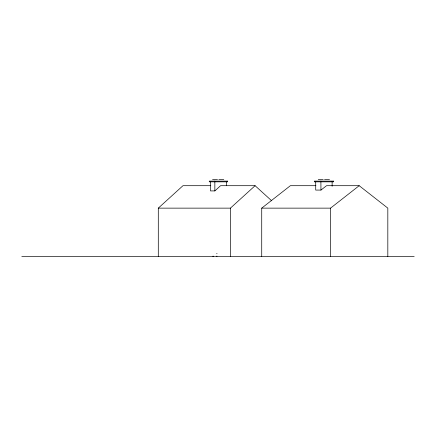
<?xml version="1.0" encoding="UTF-8"?>
<svg xmlns="http://www.w3.org/2000/svg" width="436" height="436" viewBox="0 0 436 436"><rect width="100%" height="100%" fill="white"/><g stroke="black" fill="none" stroke-linecap="round" stroke-linejoin="round"><path stroke-width="0.65" d="M158.295 256.461L158.295 208.136L182.967 185.698L210.795 185.698M210.49 181.834L210.49 190.914L214.85 190.914L220.583 185.698L255.093 185.698L271.71 200.811M158.295 208.136L230.415 208.136L255.093 185.698M261.725 256.461L261.725 208.136L290.365 185.698L315.915 185.698M315.713 181.834L315.713 190.074L320.961 190.074L326.542 185.698L359.182 185.698L387.822 208.136L387.822 256.461M261.725 208.136L330.543 208.136L359.182 185.698M212.566 179.539L217.515 179.539M218.845 179.539L223.799 179.539M318.258 179.539L323.212 179.539M324.537 179.539L329.491 179.539M216.588 253.708L217.068 253.708M212.757 256.21L213.591 256.21M216.588 256.183L217.068 256.183M21.8 256.461L414.2 256.461M332.123 181.834L332.123 186.27M330.543 208.136L330.543 256.461M320.891 181.109L320.961 190.074M230.415 208.136L230.415 256.461M226.322 181.834L226.322 185.725M214.85 181.834L214.85 190.914M214.785 181.109L214.785 181.834M227.532 181.109L209.28 181.109L209.28 181.834L227.532 181.834L227.532 181.109M333.518 181.109L314.312 181.109L314.312 181.834L333.518 181.834L333.518 181.109"/></g></svg>
